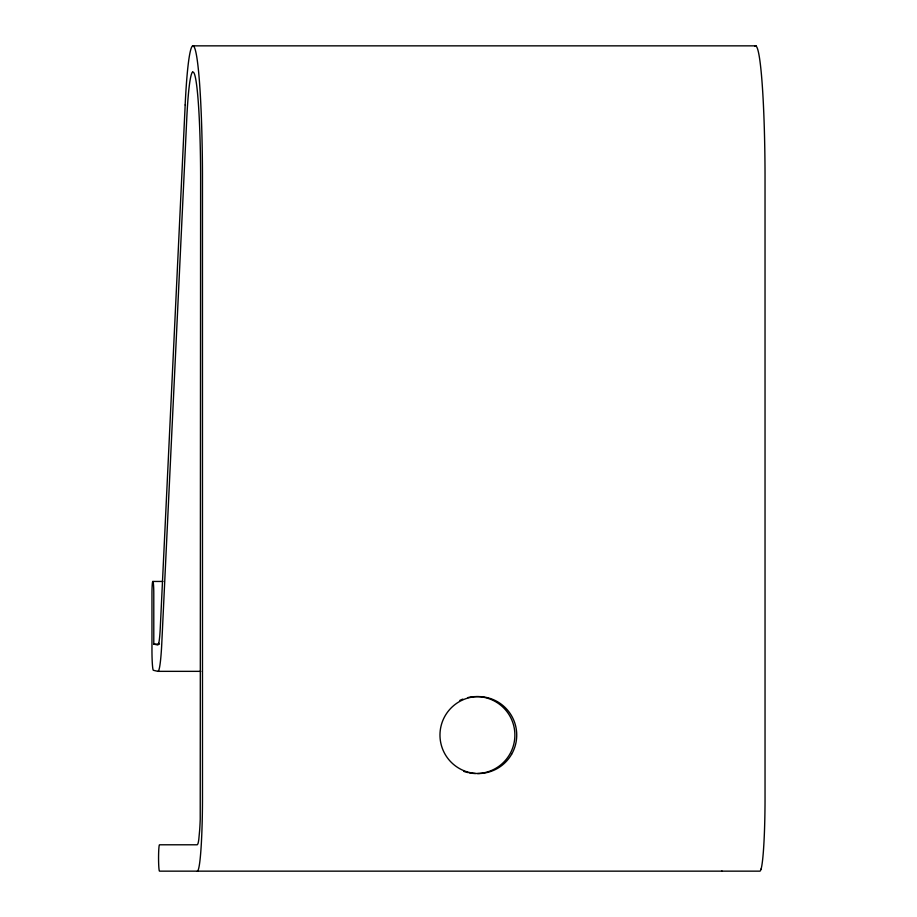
<?xml version="1.0" encoding="UTF-8"?>
<svg xmlns="http://www.w3.org/2000/svg" width="917" height="917" viewBox="0 0 917 917"><rect width="100%" height="100%" fill="white"/><g stroke="black" fill="none" stroke-linecap="round" stroke-linejoin="round"><path stroke-width="1.38" d="M185.177 104.962L160.337 626.666A40.978 2.889 -90 0 1 158.767 643.104M158.779 643.126L157.884 644.983L153.792 644.147L153.792 593.758A12.311 0.871 90 0 0 152.979 581.63A20.655 1.456 -90 0 0 152.669 581.63A12.311 0.871 90 0 0 151.958 593.758L151.958 649.775A20.518 1.444 -90 0 0 153.38 670.293L157.862 671.347L200.8 671.347M157.862 671.347L158.446 670.946A67.285 4.745 90 0 0 161.701 645.064L186.701 119.944A107.908 7.6 90 0 1 192.547 72.053M193.017 45.85L755.585 45.85M152.818 581.447L162.905 581.447M153.792 644.147L159.489 644.147M197.258 871.23A74.117 5.227 -90 0 0 202.485 797.056L202.462 173.554A134.157 9.457 90 0 0 193.476 46.102M192.547 72.305A107.828 7.6 -90 0 1 200.617 177.107L200.227 819.397A46.125 3.255 90 0 1 199.619 830.63L198.829 839.078A46.927 3.301 90 0 1 197.9 843.869L197.235 844.786L159.501 844.786A13.342 0.94 90 0 0 158.561 858.129A13.342 0.94 90 0 0 159.501 871.15L759.826 871.15A74.667 5.261 90 0 0 761.099 868.926M185.165 104.916A134.49 9.479 90 0 1 193.476 45.907M467.957 697.55A38.48 38.388 -90 0 1 514.575 730.219A38.48 38.388 -90 0 1 477.574 773.524M475.419 773.524A38.48 38.388 -90 0 1 469.011 772.802M467.957 772.572A38.48 38.388 -90 0 1 463.819 771.38M459.841 700.393A38.48 38.388 -90 0 1 462.81 699.109M722.069 871.15A13.342 0.94 90 0 1 721.908 870.955M761.099 869.018A74.025 5.215 -90 0 0 765.042 797.056L765.03 173.256A134.169 9.457 90 0 0 756.067 46.114M754.702 46.274A134.788 9.491 90 0 1 756.067 45.827M511.594 754.301A38.48 38.388 -90 0 0 478.353 696.588A38.48 38.388 -90 0 0 445.112 754.301A38.48 38.388 -90 0 0 511.594 754.301"/></g></svg>
